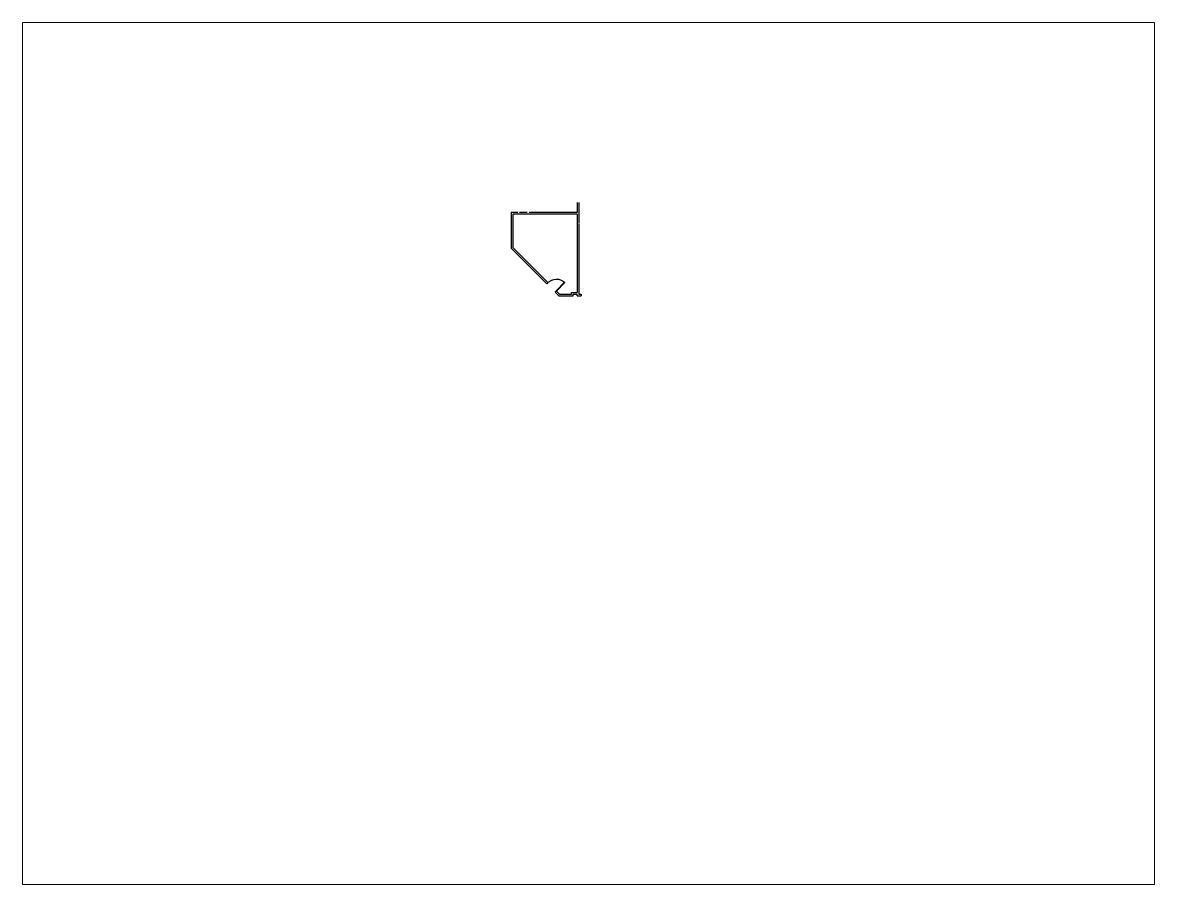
# Paper-space layout 'Layout1' of a CAD drawing. Header units: inches. Extents: x 1.05 to 9.45, y 0.8 to 7.2.
# The model-space entities are those that its viewports show. They can reach past a viewport. Long polylines and large blocks are cut down to what shows.
import ezdxf

# ---------------------------------------------------------------- set-up
doc = ezdxf.new("R2010")
doc.units = ezdxf.units.IN
doc.header["$MEASUREMENT"] = 0
doc.layers.get('0').update_dxf_attribs({"linetype": 'CONTINUOUS'})
for name, color, linetype in [('CPU', 6, 'CONTINUOUS'), ('E-B-CORE', 8, 'CONTINUOUS'), ('E-B-FURR', 6, 'CONTINUOUS'), ('E-F-DOOR', 3, 'CONTINUOUS')]:
    doc.layers.add(name, color=color, linetype=linetype)

# ---------------------------------------------------------------- blocks, each defined once
blk = doc.blocks.new('DR-36')
for p, q in [((0, 36), (0, 0)), ((0, 36), (1.5, 36)), ((1.5, 36), (1.5, 0)), ((0, 0), (1.5, 0))]:
    blk.add_line(p, q)
blk.add_arc((0, 0), 36, 0, 87.6141)

msp = doc.modelspace()

# ---------------------------------------------------------------- linework, layer by layer
msp.add_line((1910.435956, 2797.325732), (1910.435956, 2797.325732))
at = {"layer": 'E-B-CORE'}
for p, q in [((2103, 2866.610173), (2103, 2836.610173)), ((2108, 2866.610173), (2108, 2803.110173)), ((2103, 2831.610173), (1954, 2831.610173)), ((2103, 2836.610173), (1959, 2836.610173)), ((2103, 2831.610173), (2103, 2801.039105))]:
    msp.add_line(p, q, dxfattribs=at)
at = {"layer": 'E-B-FURR'}
for p, q in [((1925.389827, 2836.610173), (1905.389827, 2836.610173)), ((1905.389827, 2836.610173), (1905.389827, 2729.017365)), ((1953.389827, 2831.610173), (1910.389827, 2831.610173)), ((1910.389827, 2831.610173), (1910.389827, 2731.088433)), ((1953.389827, 2836.610173), (1930.389827, 2836.610173)), ((2103, 2801.039105), (2103, 2596.610173)), ((2108, 2801.039105), (2108, 2591.610173)), ((1905.389827, 2729.017365), (2011.928609, 2622.478583)), ((1910.389827, 2731.088433), (2015.475366, 2626.002894)), ((2015.598826, 2626.125572), (2011.928609, 2622.478583)), ((2040.973734, 2600.589048), (2037.384581, 2597.022611)), ((2037.384581, 2597.022611), (2047.797019, 2586.610173)), ((2040.931339, 2600.546921), (2049.868087, 2591.610173)), ((2047.807578, 2586.610173), (2091.245204, 2586.610173)), ((2049.878645, 2591.610173), (2086.245204, 2591.610173)), ((2086.245204, 2596.610173), (2103, 2596.610173)), ((2086.245204, 2591.610173), (2086.245204, 2596.610173)), ((2091.245204, 2586.491553), (2091.245204, 2591.610173)), ((2091.245204, 2591.610173), (2103.245204, 2591.610173)), ((2103.245204, 2586.491553), (2103.245204, 2591.610173)), ((2103.245204, 2586.610173), (2114.883876, 2586.610173)), ((2108, 2591.610173), (2114.883876, 2591.610173)), ((2114.883876, 2591.818289), (2114.883876, 2586.610173))]:
    msp.add_line(p, q, dxfattribs=at)

# ---------------------------------------------------------------- block references
at = {"layer": 'E-F-DOOR', "xscale": -1, "rotation": 315.018962}
msp.add_blockref('DR-36', (2040.973734, 2600.589048), dxfattribs=at)

psp = doc.layouts.get("Layout1")

# ---------------------------------------------------------------- viewports
at = {"layer": 'CPU', "lineweight": -3}
psp.add_viewport(center=(5.25, 4), size=(8.4, 6.4), view_center_point=(2137.221268, 2113.479804), view_height=2584.69700426, dxfattribs=at)

doc.saveas('drawing.dxf')
